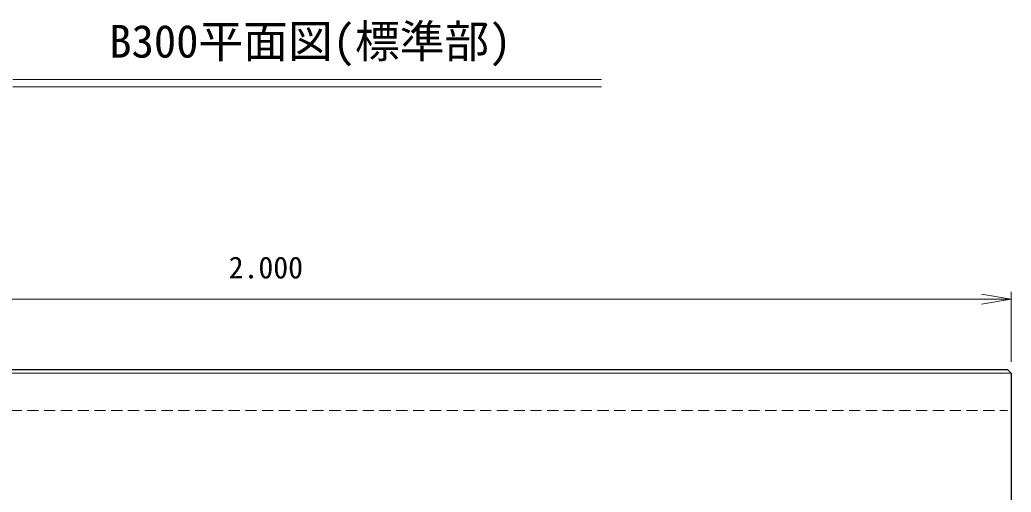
# Model space of a CAD drawing. Units: millimetres at full size, sheet at 1:20; details may follow other scales. Extents: x 0 to 8400, y 0 to 5940.
# Drawn here: x 1309 to 2639, y 859 to 1492 of the extents above; entities that cross this region are included whole.
import ezdxf
from ezdxf.enums import TextEntityAlignment as Align

# ---------------------------------------------------------------- set-up
doc = ezdxf.new("R2010")
doc.units = ezdxf.units.MM
doc.header["$LTSCALE"] = 20
doc.linetypes.add('USER3', pattern=[1.125, 0.75, -0.375])
for name, color, linetype, lineweight in [('1', 7, 'Continuous', 9), ('CON2(細線）', 6, 'Continuous', 13), ('CON（太線）', 1, 'Continuous', 25), ('PLANN', 3, 'Continuous', 25), ('寸法線', 7, 'Continuous', 9)]:
    doc.layers.add(name, color=color, linetype=linetype, lineweight=lineweight)
doc.styles.add('ＭＳ ゴシック', font='')
doc.styles.get('ＭＳ ゴシック').set_extended_font_data('MS Gothic')

# ---------------------------------------------------------------- blocks, each defined once
blk = doc.blocks.new('open_arrow')
at = {"color": 0, "linetype": 'Continuous', "lineweight": -2}
blk.add_lwpolyline([(7.5, 1.25), (0, 0), (7.5, -1.25)], dxfattribs=at)

msp = doc.modelspace()

# ---------------------------------------------------------------- linework, layer by layer
at = {"layer": '1'}
for p, q in [((1299.4, 1411.96), (2089.44, 1411.96)), ((1299.4, 1402.34), (2089.44, 1402.34)), ((638.99, 1117.52), (2638.99, 1117.52)), ((2638.99, 1033.49), (2638.99, 1127.52))]:
    msp.add_line(p, q, dxfattribs=at)
at = {"layer": 'CON2(細線）'}
msp.add_line((638.99, 1018.49), (2638.99, 1018.49), dxfattribs=at)
at = {"layer": 'CON（太線）'}
for p, q in [((643.99, 1023.49), (2633.99, 1023.49)), ((2633.99, 1023.49), (2638.99, 1018.49)), ((2638.99, 1018.49), (2638.99, 618.49))]:
    msp.add_line(p, q, dxfattribs=at)
at = {"layer": 'PLANN', "color": 7, "linetype": 'USER3', "lineweight": 13}
msp.add_line((643.99, 968.49), (2633.99, 968.49), dxfattribs=at)

# ---------------------------------------------------------------- block references
at = {"layer": '1', "xscale": 5.33, "yscale": 5.33, "rotation": 180}
msp.add_blockref('open_arrow', (2638.99, 1117.52), dxfattribs=at)

# ---------------------------------------------------------------- texts
at = {"layer": '1', "style": 'ＭＳ ゴシック'}
msp.add_text('2.000', height=29.33, dxfattribs=at).set_placement((1638.99, 1160.06), align=Align.MIDDLE_CENTER)
at = {"layer": '寸法線', "style": 'ＭＳ ゴシック'}
msp.add_text('B300平面図(標準部)', height=43.99, dxfattribs=at).set_placement((1428.9, 1428.29), align=Align.BOTTOM_LEFT)

doc.saveas('drawing.dxf')
